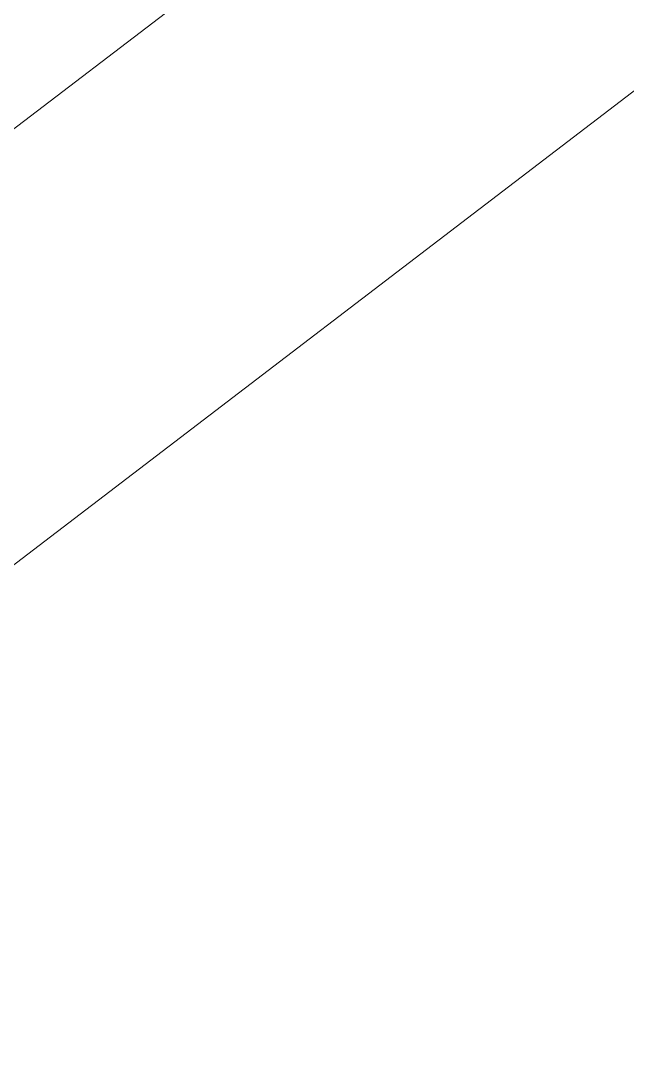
# Model space of a CAD drawing. Header units: millimetres. Extents: x -248073 to 8952771, y -150083 to 710860.
# Drawn here: x -74.6 to -1.6, y 69852.5 to 69977.4 of the extents above; entities that cross this region are included whole.
import ezdxf

# ---------------------------------------------------------------- set-up
doc = ezdxf.new("R2010")
doc.units = ezdxf.units.MM
for name, color, linetype, lineweight in [('АР_Навесной фасад', 5, 'Continuous', 5), ('АР_Подоконники', 163, 'Continuous', 9), ('АР_Сущ Несущая стена', 202, 'Continuous', 30)]:
    doc.layers.add(name, color=color, linetype=linetype, lineweight=lineweight)

# ---------------------------------------------------------------- blocks, each defined once
blk = doc.blocks.new('A$Ca602dfc3')
at = {"layer": 'АР_Навесной фасад', "color": 8, "ltscale": 100}
for p, q in [((1735.26, -125.12), (566.05, -1682.93)), ((1768.78, -150.18), (598.75, -1707.94))]:
    blk.add_line(p, q, dxfattribs=at)

msp = doc.modelspace()

# ---------------------------------------------------------------- linework, layer by layer
at = {"layer": 'АР_Подоконники', "color": 8, "ltscale": 100}
msp.add_arc((5777.61, 63187.33), 8235.69, 95.266139, 175.123476, dxfattribs=at)
at = {"layer": 'АР_Сущ Несущая стена', "color": 8, "lineweight": 18, "ltscale": 100}
for centre, radius, start, end in [((5776.79, 63189.1), 9148.86, 94.872341, 175.197822), ((5777.61, 63187.33), 8425.69, 94.876524, 174.796781)]:
    msp.add_arc(centre, radius, start, end, dxfattribs=at)

# ---------------------------------------------------------------- block references
at = {"color": 8, "ltscale": 100, "xscale": -1, "rotation": 90.47171515599885}
msp.add_blockref('A$Ca602dfc3', (-519.59, 71465.9), dxfattribs=at)

doc.saveas('drawing.dxf')
